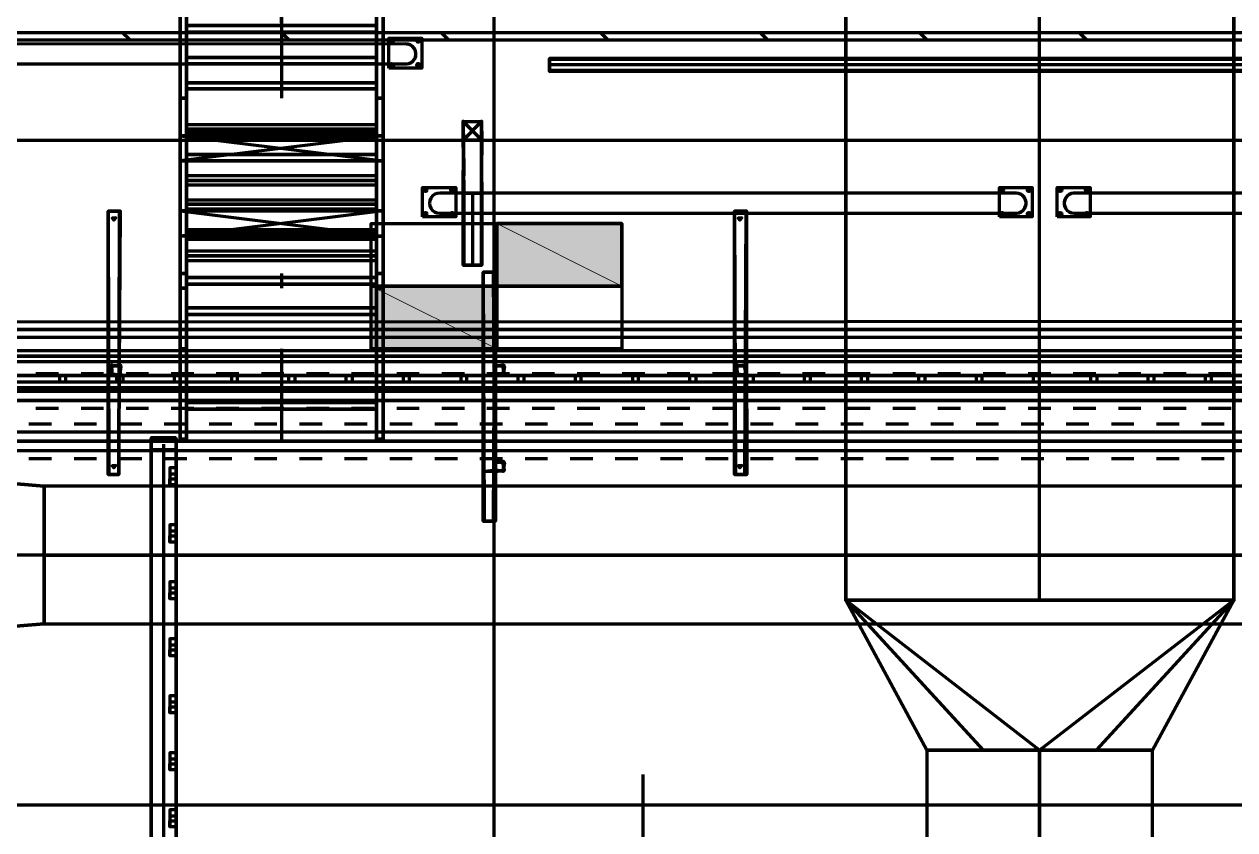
# Model space of a CAD drawing. Extents: x 0 to 1153, y 0 to 816.
# Drawn here: x 337.45 to 368.7, y 556.39 to 577.18 of the extents above; entities that cross this region are included whole.
import ezdxf

# ---------------------------------------------------------------- set-up
doc = ezdxf.new("R2010")
doc.units = 0
doc.header["$MEASUREMENT"] = 0
for name, color, linetype in [('Arch', 7, 'Continuous'), ('Electrical', 7, 'Continuous'), ('EQUIPMENTS', 7, 'Continuous'), ('Hatch', 7, 'Continuous'), ('HVAC', 7, 'Continuous'), ('PIPE', 7, 'Continuous')]:
    doc.layers.add(name, color=color, linetype=linetype)

msp = doc.modelspace()

# ---------------------------------------------------------------- hatches: boundary and pattern name
at = {"layer": 'Hatch', "linetype": 'Continuous', "lineweight": 211}
for points in [[(352.88, 572.04), (349.652, 572.04), (349.652, 570.42), (352.88, 570.42)], [(349.652, 570.42), (346.414, 570.42), (346.414, 568.801), (349.652, 568.801)]]:
    msp.add_hatch(color=5, dxfattribs=at).paths.add_polyline_path(points, flags=0)

# ---------------------------------------------------------------- linework, layer by layer
at = {"layer": 'Arch', "color": 11, "linetype": 'Continuous', "lineweight": 211}
for p, q in [((349.589, 361.77), (349.589, 717.391)), ((340.18, 576.781), (339.979, 576.972)), ((344.286, 576.781), (344.096, 576.972)), ((348.403, 576.781), (348.213, 576.972)), ((352.52, 576.781), (352.33, 576.972)), ((356.637, 576.781), (356.447, 576.972)), ((360.754, 576.781), (360.564, 576.972)), ((364.871, 576.781), (364.681, 576.972)), ((917.988, 574.178), (110.871, 574.178))]:
    msp.add_line(p, q, dxfattribs=at)
for points in [[(113.961, 576.972), (487.701, 576.972), (487.701, 638.81), (487.892, 638.81), (683.154, 638.81), (683.154, 638.609), (683.154, 383.254), (870.49, 383.254), (870.49, 383.053), (683.154, 383.053), (682.964, 383.064), (487.892, 383.064), (487.701, 383.064), (487.701, 454.3), (113.961, 454.3)], [(113.961, 576.781), (487.701, 576.781), (487.701, 454.501), (113.961, 454.501)]]:
    msp.add_lwpolyline(points, dxfattribs=at)
for points in [[(332.425, 576.157), (347.328, 576.157), (347.382, 576.168), (347.433, 576.189), (347.488, 576.229), (347.531, 576.284), (347.554, 576.335), (347.566, 576.389), (347.566, 576.443), (347.554, 576.497), (347.524, 576.56), (347.478, 576.612), (347.421, 576.649), (347.369, 576.668), (347.313, 576.665), (332.425, 576.674, 0.273475)], [(379.431, 572.823), (364.539, 572.822), (364.484, 572.812), (364.434, 572.791), (364.379, 572.75), (364.336, 572.696), (364.312, 572.645), (364.301, 572.591), (364.301, 572.536), (364.312, 572.483), (364.335, 572.431, 0.273541), (364.554, 572.304), (379.459, 572.305)]]:
    msp.add_lwpolyline(points, format="xyb", dxfattribs=at)
for points in [[(346.869, 576.051), (346.869, 576.823), (347.715, 576.823), (347.715, 576.051)], [(347.737, 572.209), (347.737, 572.971), (348.594, 572.971), (348.594, 572.209)], [(362.627, 572.209), (362.627, 572.971), (363.474, 572.971), (363.474, 572.209)], [(364.12, 572.209), (364.12, 572.971), (364.966, 572.971), (364.966, 572.209)]]:
    msp.add_lwpolyline(points, close=True, dxfattribs=at)
msp.add_lwpolyline([(347.952, 572.696, 0.273879), (347.952, 572.431, 0.273749), (348.17, 572.304), (363.076, 572.305), (363.13, 572.315), (363.181, 572.336), (363.236, 572.377), (363.279, 572.432), (363.302, 572.483), (363.314, 572.536), (363.314, 572.591), (363.302, 572.645), (363.272, 572.708), (363.226, 572.76), (363.169, 572.797), (363.117, 572.816), (363.061, 572.823), (348.184, 572.824, 0.27383)], format="xyb", close=True, dxfattribs=at)
for centre, radius in [((346.948, 576.755), 0.037), ((347.625, 576.755), 0.037), ((346.948, 576.13), 0.037), ((347.625, 576.13), 0.037), ((347.816, 572.902), 0.037), ((348.504, 572.902), 0.0371), ((362.696, 572.902), 0.037), ((363.384, 572.902), 0.037), ((364.199, 572.902), 0.037), ((364.887, 572.902), 0.037), ((347.816, 572.288), 0.037), ((348.504, 572.288), 0.0371), ((362.696, 572.288), 0.037), ((363.384, 572.288), 0.037), ((364.199, 572.288), 0.037), ((364.887, 572.288), 0.037)]:
    msp.add_circle(centre, radius, dxfattribs=at)
for centre, start, end in [((347.308, 576.416), 271.3182, 91.8038), ((363.056, 572.564), 271.3048, 91.8189), ((364.559, 572.564), 91.3023, 210.6018)]:
    msp.add_arc(centre, 0.259, start, end, dxfattribs=at)
at = {"layer": 'Electrical', "color": 5, "linetype": 'Continuous', "lineweight": 211}
for p, q in [((344.096, 570.749), (344.096, 570.368)), ((344.096, 568.801), (344.096, 566.473))]:
    msp.add_line(p, q, dxfattribs=at)
for points in [[(341.482, 573.659), (341.641, 573.659), (341.641, 574.305), (341.641, 575.278), (341.482, 575.278), (341.482, 584.465), (341.482, 575.278), (341.641, 575.278), (341.641, 584.465)], [(341.641, 584.465), (341.641, 575.278), (341.482, 575.278), (341.641, 575.278), (341.641, 572.368), (341.641, 571.712), (341.641, 571.881), (346.551, 571.881), (346.551, 571.712), (341.641, 571.712), (341.641, 571.881), (346.551, 571.881), (346.551, 571.712), (341.641, 571.712), (341.641, 569.775), (341.641, 568.801), (341.641, 572.368), (341.482, 572.368), (346.721, 572.368), (346.721, 571.712), (346.721, 572.368), (346.721, 575.278), (346.551, 575.278), (346.721, 575.278), (346.721, 584.465)], [(344.096, 577.215), (344.096, 584.465), (344.096, 575.278)], [(346.721, 584.465), (346.721, 575.278), (346.551, 575.278), (346.551, 584.465), (346.551, 575.278), (346.721, 575.278), (346.721, 574.305)], [(341.482, 574.305), (341.641, 574.305), (341.641, 573.659), (346.551, 573.659), (346.551, 573.818), (341.641, 573.818), (341.641, 573.659), (346.551, 573.659), (346.551, 573.818), (341.641, 573.818), (341.641, 573.659), (341.482, 573.659), (341.482, 574.305), (341.482, 573.659), (346.721, 573.659), (346.721, 574.305), (341.482, 573.659), (341.482, 574.305), (341.641, 574.305), (341.641, 571.712), (341.482, 571.712), (341.482, 572.368), (346.721, 571.712), (341.482, 571.712), (341.482, 568.801), (341.482, 569.775), (341.482, 572.368), (341.641, 572.368), (341.482, 572.368), (341.482, 574.305), (346.721, 574.305), (346.721, 571.712), (346.721, 569.775), (346.721, 568.801), (346.721, 572.368), (346.551, 572.368), (346.551, 569.775), (346.551, 568.801), (346.551, 571.712), (346.551, 575.278), (346.551, 574.305), (346.551, 571.712), (346.551, 570.749), (346.551, 573.659), (346.551, 576.241), (346.551, 577.215), (346.551, 574.305), (346.721, 574.305), (346.721, 570.749), (346.721, 571.712), (346.721, 573.659), (346.721, 577.215), (346.721, 576.241), (346.721, 574.305), (346.551, 574.305), (346.551, 572.368), (346.721, 572.368), (341.482, 571.712), (341.482, 575.278), (341.482, 574.305), (341.482, 571.712), (341.482, 570.749), (341.482, 573.659), (341.482, 576.241), (341.482, 577.215), (341.482, 574.305), (341.641, 574.305), (341.641, 570.749), (341.641, 571.712), (341.641, 573.659), (341.641, 577.215), (341.641, 576.241), (341.641, 574.305), (341.482, 574.305), (346.721, 573.659), (346.551, 573.659), (346.551, 574.305), (346.721, 574.305), (346.721, 573.659), (346.551, 573.659), (341.641, 573.659), (341.641, 573.818), (346.551, 573.818), (346.551, 573.659), (341.641, 573.659), (341.641, 573.818), (346.551, 573.818), (346.551, 573.659), (346.551, 574.305), (346.721, 574.305), (346.721, 573.659)], [(341.641, 576.982), (346.551, 576.982), (341.641, 576.982)], [(341.641, 575.511), (346.551, 575.511), (341.641, 575.511)], [(346.551, 574.59), (346.551, 574.474), (341.641, 574.474), (341.641, 574.357), (346.551, 574.357), (346.551, 574.474), (341.641, 574.474), (341.641, 574.59), (346.551, 574.59), (346.551, 574.357), (341.641, 574.357), (341.641, 574.22), (346.551, 574.22), (341.641, 574.22), (341.641, 574.357), (341.641, 574.59)], [(346.551, 574.389), (346.551, 574.22), (346.551, 574.389), (341.641, 574.389)], [(346.551, 574.305), (346.551, 574.305), (346.551, 574.305)], [(341.641, 573.818), (341.641, 573.818), (341.641, 573.818)], [(346.551, 573.818), (346.551, 573.818), (346.551, 573.818)], [(341.641, 573.659), (341.641, 573.659), (341.641, 573.659)], [(346.551, 573.267), (346.551, 573.151), (341.641, 573.151), (341.641, 573.035), (346.551, 573.035), (346.551, 573.267), (341.641, 573.267), (341.641, 573.035)], [(341.641, 573.267), (341.641, 573.151), (346.551, 573.151), (346.551, 573.035)], [(341.641, 572.421), (341.641, 572.537), (346.551, 572.537), (341.641, 572.537), (341.641, 572.421), (346.551, 572.421), (346.551, 572.537), (346.551, 572.643), (346.551, 572.421)], [(346.551, 572.643), (341.641, 572.643), (341.641, 572.537), (341.641, 572.643)], [(341.482, 571.712), (341.482, 572.368), (341.641, 572.368), (341.641, 571.712), (341.641, 571.881), (346.551, 571.881), (346.551, 571.712), (341.641, 571.712), (341.641, 571.881), (346.551, 571.881), (346.551, 571.712), (346.551, 572.368), (346.721, 572.368), (346.551, 572.368), (346.551, 571.712), (346.721, 571.712), (346.551, 571.712), (341.641, 571.712), (341.482, 571.712), (341.482, 572.368)], [(346.551, 572.368), (346.551, 572.368), (346.551, 572.368)], [(346.721, 571.712), (346.721, 572.368)], [(341.641, 571.881), (341.641, 571.881), (341.641, 571.881)], [(346.551, 571.881), (346.551, 571.881), (346.551, 571.881)], [(341.641, 571.712), (341.641, 571.712), (341.641, 571.712)], [(346.551, 571.32), (346.551, 571.204), (341.641, 571.204), (341.641, 571.087), (346.551, 571.087), (346.551, 571.32), (341.641, 571.32), (341.641, 571.087)], [(341.641, 571.32), (341.641, 571.204), (346.551, 571.204), (346.551, 571.087)], [(341.641, 570.473), (346.551, 570.473), (341.641, 570.473)], [(341.641, 567.245), (346.551, 567.245), (341.641, 567.245)]]:
    msp.add_lwpolyline(points, dxfattribs=at)
for points in [[(341.641, 577.152), (346.551, 577.152), (346.551, 576.982), (346.551, 577.152), (341.641, 577.152), (341.641, 576.982)], [(346.551, 576.326), (346.551, 576.157), (341.641, 576.157), (341.641, 576.326), (346.551, 576.326), (341.641, 576.326), (341.641, 576.157), (346.551, 576.157)], [(341.641, 575.67), (346.551, 575.67), (346.551, 575.511), (346.551, 575.67), (341.641, 575.67), (341.641, 575.511)], [(346.551, 571.638), (346.551, 571.796), (341.641, 571.796), (341.641, 571.638), (346.551, 571.638), (341.641, 571.638), (341.641, 571.796), (346.551, 571.796)], [(341.641, 570.749), (341.482, 570.749), (341.482, 570.368), (341.482, 570.749), (341.641, 570.749), (341.641, 570.368), (341.482, 570.368), (341.641, 570.368), (341.641, 570.749), (341.482, 570.749)], [(341.641, 570.643), (346.551, 570.643), (346.551, 570.473), (346.551, 570.643), (341.641, 570.643), (341.641, 570.473)], [(346.551, 570.749), (346.721, 570.749), (346.721, 570.368), (346.721, 570.749), (346.551, 570.749), (346.551, 570.368), (346.721, 570.368), (346.551, 570.368), (346.551, 570.749), (346.721, 570.749)], [(346.551, 569.69), (346.551, 569.86), (341.641, 569.86), (341.641, 569.69), (346.551, 569.69), (341.641, 569.69), (341.641, 569.86), (346.551, 569.86)], [(341.641, 568.801), (341.482, 568.801), (341.482, 566.473), (341.482, 568.801), (341.641, 568.801), (341.641, 566.473), (341.482, 566.473), (341.641, 566.473), (341.641, 568.801), (341.482, 568.801)], [(346.551, 568.801), (346.721, 568.801), (346.721, 566.473), (346.721, 568.801), (346.551, 568.801), (346.551, 566.473), (346.721, 566.473), (346.551, 566.473), (346.551, 568.801), (346.721, 568.801)], [(341.641, 567.415), (346.551, 567.415), (346.551, 567.245), (346.551, 567.415), (341.641, 567.415), (341.641, 567.245)]]:
    msp.add_lwpolyline(points, close=True, dxfattribs=at)
for p in [(341.482, 574.305), (341.641, 574.305), (346.551, 574.305), (346.721, 574.305), (341.641, 573.818), (341.641, 573.818), (346.551, 573.818), (341.482, 573.659), (341.641, 573.659), (341.641, 573.659), (341.641, 573.659), (346.551, 573.659), (346.551, 573.659), (346.721, 573.659), (341.482, 572.368), (341.482, 572.368), (346.551, 572.368), (346.551, 572.368), (341.641, 571.881), (346.551, 571.881), (346.551, 571.881), (341.641, 571.712), (341.641, 571.712), (341.641, 571.712), (346.551, 571.712), (346.721, 571.712), (346.721, 571.712)]:
    msp.add_point(p, dxfattribs=at)
at = {"layer": 'EQUIPMENTS', "color": 251, "linetype": 'Continuous', "lineweight": 211}
for p, q in [((353.42, 557.816), (353.42, 534.607)), ((645.329, 557.022), (113.961, 557.022))]:
    msp.add_line(p, q, dxfattribs=at)
at = {"layer": 'Hatch', "color": 5, "linetype": 'Continuous', "lineweight": 211}
for p, q in [((384.641, 576.136), (351.017, 576.136)), ((349.028, 572.823), (349.028, 570.96)), ((477.414, 567.796), (113.961, 567.796)), ((341.059, 527.262), (341.059, 566.346)), ((341.376, 565.446), (341.376, 565.732)), ((341.217, 565.573), (341.376, 565.573)), ((341.376, 565.288), (341.217, 565.288)), ((341.217, 564.102), (341.376, 564.102)), ((341.376, 563.975), (341.376, 564.261)), ((341.376, 563.816), (341.217, 563.816)), ((341.376, 562.504), (341.376, 562.79)), ((341.217, 562.631), (341.376, 562.631)), ((341.376, 562.345), (341.217, 562.345)), ((341.376, 561.033), (341.376, 561.319)), ((341.217, 561.16), (341.376, 561.16)), ((341.376, 560.874), (341.217, 560.874)), ((341.217, 559.689), (341.376, 559.689)), ((341.376, 559.562), (341.376, 559.848)), ((341.376, 559.403), (341.217, 559.403)), ((341.217, 558.218), (341.376, 558.218)), ((341.376, 558.091), (341.376, 558.377)), ((341.376, 557.932), (341.217, 557.932)), ((341.376, 556.62), (341.376, 556.906)), ((341.217, 556.747), (341.376, 556.747)), ((341.376, 556.461), (341.217, 556.461))]:
    msp.add_line(p, q, dxfattribs=at)
for points in [[(384.641, 576.273), (351.017, 576.273), (384.641, 576.294), (351.017, 576.294), (351.017, 575.966), (351.017, 576.294), (384.641, 576.294), (384.641, 575.966), (384.641, 575.966), (384.641, 575.987), (384.641, 575.966), (384.641, 576.294)], [(384.641, 575.966), (351.017, 575.966), (384.641, 575.987), (351.017, 575.987)], [(348.806, 572.823), (348.806, 570.96), (348.784, 572.823), (348.784, 570.96), (349.271, 570.96), (348.784, 570.96), (348.784, 572.823), (349.271, 572.823), (348.784, 572.823), (349.271, 572.823)], [(349.271, 572.823), (349.271, 570.96), (349.261, 572.823), (349.261, 570.96)], [(352.88, 568.801), (346.414, 568.801), (346.414, 572.04), (352.88, 572.04)], [(113.961, 568.113), (477.414, 568.113), (477.414, 567.468), (477.414, 568.113), (477.414, 567.468), (113.961, 567.468), (477.414, 567.468), (477.414, 568.113), (113.961, 568.113), (477.414, 568.113)], [(338.37, 567.955), (338.529, 567.955), (338.529, 568.113), (338.37, 568.113), (338.37, 567.955), (338.529, 567.955), (338.529, 568.113), (338.37, 568.113)], [(339.841, 567.955), (340.011, 567.955), (340.011, 568.113), (339.841, 568.113), (339.841, 567.955), (340.011, 567.955), (340.011, 568.113), (339.841, 568.113)], [(341.323, 567.955), (341.492, 567.955), (341.492, 568.113), (341.323, 568.113), (341.323, 567.955), (341.492, 567.955), (341.492, 568.113), (341.323, 568.113)], [(342.805, 567.955), (342.963, 567.955), (342.963, 568.113), (342.805, 568.113), (342.805, 567.955), (342.963, 567.955), (342.963, 568.113), (342.805, 568.113)], [(344.276, 567.955), (344.445, 567.955), (344.445, 568.113), (344.276, 568.113), (344.276, 567.955), (344.445, 567.955), (344.445, 568.113), (344.276, 568.113)], [(345.758, 567.955), (345.927, 567.955), (345.927, 568.113), (345.758, 568.113), (345.758, 567.955), (345.927, 567.955), (345.927, 568.113), (345.758, 568.113)], [(347.239, 567.955), (347.398, 567.955), (347.398, 568.113), (347.239, 568.113), (347.239, 567.955), (347.398, 567.955), (347.398, 568.113), (347.239, 568.113)], [(348.721, 567.955), (348.88, 567.955), (348.88, 568.113), (348.721, 568.113), (348.721, 567.955), (348.88, 567.955), (348.88, 568.113), (348.721, 568.113)], [(350.192, 567.955), (350.361, 567.955), (350.361, 568.113), (350.192, 568.113), (350.192, 567.955), (350.361, 567.955), (350.361, 568.113), (350.192, 568.113)], [(351.674, 567.955), (351.832, 567.955), (351.832, 568.113), (351.674, 568.113), (351.674, 567.955), (351.832, 567.955), (351.832, 568.113), (351.674, 568.113)], [(353.155, 567.955), (353.314, 567.955), (353.314, 568.113), (353.155, 568.113), (353.155, 567.955), (353.314, 567.955), (353.314, 568.113), (353.155, 568.113)], [(354.626, 567.955), (354.796, 567.955), (354.796, 568.113), (354.626, 568.113), (354.626, 567.955), (354.796, 567.955), (354.796, 568.113), (354.626, 568.113)], [(356.108, 567.955), (356.277, 567.955), (356.277, 568.113), (356.108, 568.113), (356.108, 567.955), (356.277, 567.955), (356.277, 568.113), (356.108, 568.113)], [(357.59, 567.955), (357.748, 567.955), (357.748, 568.113), (357.59, 568.113), (357.59, 567.955), (357.748, 567.955), (357.748, 568.113), (357.59, 568.113)], [(359.061, 567.955), (359.23, 567.955), (359.23, 568.113), (359.061, 568.113), (359.061, 567.955), (359.23, 567.955), (359.23, 568.113), (359.061, 568.113)], [(360.542, 567.955), (360.712, 567.955), (360.712, 568.113), (360.542, 568.113), (360.542, 567.955), (360.712, 567.955), (360.712, 568.113), (360.542, 568.113)], [(362.024, 567.955), (362.183, 567.955), (362.183, 568.113), (362.024, 568.113), (362.024, 567.955), (362.183, 567.955), (362.183, 568.113), (362.024, 568.113)], [(363.495, 567.955), (363.665, 567.955), (363.665, 568.113), (363.495, 568.113), (363.495, 567.955), (363.665, 567.955), (363.665, 568.113), (363.495, 568.113)], [(364.977, 567.955), (365.146, 567.955), (365.146, 568.113), (364.977, 568.113), (364.977, 567.955), (365.146, 567.955), (365.146, 568.113), (364.977, 568.113)], [(366.458, 567.955), (366.617, 567.955), (366.617, 568.113), (366.458, 568.113), (366.458, 567.955), (366.617, 567.955), (366.617, 568.113), (366.458, 568.113)], [(367.94, 567.955), (368.099, 567.955), (368.099, 568.113), (367.94, 568.113), (367.94, 567.955), (368.099, 567.955), (368.099, 568.113), (367.94, 568.113)], [(477.414, 567.468), (478.388, 567.468), (477.414, 567.468), (477.414, 567.637), (477.414, 567.468), (113.961, 567.468)], [(341.376, 566.505), (340.73, 566.505), (340.73, 527.42), (340.73, 566.484), (341.376, 566.484), (341.376, 566.484), (341.376, 527.42)], [(340.73, 566.177), (341.376, 566.177), (341.376, 566.198), (341.376, 527.103), (341.376, 566.198), (340.73, 566.198), (340.73, 566.198), (340.73, 527.103)]]:
    msp.add_lwpolyline(points, close=True, dxfattribs=at)
for points in [[(348.784, 574.675), (348.784, 574.188), (349.271, 574.188), (349.261, 574.675), (349.261, 574.199), (348.784, 574.188), (348.784, 574.675), (349.261, 574.675), (349.271, 574.188), (348.784, 574.188), (348.784, 574.675), (348.806, 573.405), (348.784, 574.188), (348.806, 572.823), (348.784, 574.675), (349.271, 574.188), (349.261, 573.405), (349.261, 574.675), (349.261, 572.823), (349.261, 574.199), (348.784, 574.188), (349.261, 574.675)], [(348.806, 574.199), (348.806, 574.199), (348.806, 574.199)], [(349.271, 574.188), (349.271, 574.188), (349.271, 574.188)], [(348.806, 573.405), (348.784, 572.823), (348.784, 573.405)], [(349.261, 573.405), (349.271, 572.823), (349.271, 573.405)], [(352.88, 570.42), (349.652, 570.42), (346.414, 570.42), (352.88, 570.42), (352.88, 572.04), (349.652, 572.04), (349.652, 568.801), (346.414, 568.801), (346.414, 570.42)], [(349.652, 568.801), (349.652, 570.42), (349.652, 572.04)], [(341.217, 565.732), (341.217, 565.573), (341.217, 565.288), (341.217, 565.446), (341.376, 565.446), (341.376, 565.288), (341.376, 565.573), (341.376, 565.732), (341.217, 565.732), (341.217, 565.446)], [(341.217, 564.261), (341.217, 564.102), (341.217, 563.816), (341.217, 563.975), (341.376, 563.975), (341.376, 563.816), (341.376, 564.102), (341.376, 564.261), (341.217, 564.261), (341.217, 563.975)], [(341.217, 562.79), (341.217, 562.631), (341.217, 562.345), (341.217, 562.504), (341.376, 562.504), (341.376, 562.345), (341.376, 562.631), (341.376, 562.79), (341.217, 562.79), (341.217, 562.504)], [(341.217, 561.319), (341.217, 561.16), (341.217, 560.874), (341.217, 561.033), (341.376, 561.033), (341.376, 560.874), (341.376, 561.16), (341.376, 561.319), (341.217, 561.319), (341.217, 561.033)], [(341.217, 559.848), (341.217, 559.689), (341.217, 559.403), (341.217, 559.562), (341.376, 559.562), (341.376, 559.403), (341.376, 559.689), (341.376, 559.848), (341.217, 559.848), (341.217, 559.562)], [(341.217, 558.377), (341.217, 558.218), (341.217, 557.932), (341.217, 558.091), (341.376, 558.091), (341.376, 557.932), (341.376, 558.218), (341.376, 558.377), (341.217, 558.377), (341.217, 558.091)], [(341.217, 556.906), (341.217, 556.747), (341.217, 556.461), (341.217, 556.62), (341.376, 556.62), (341.376, 556.461), (341.376, 556.747), (341.376, 556.906), (341.217, 556.906), (341.217, 556.62)]]:
    msp.add_lwpolyline(points, dxfattribs=at)
at = {"layer": 'Hatch', "color": 3, "linetype": 'Continuous', "lineweight": 211}
for points in [[(339.894, 565.563), (339.619, 565.563), (339.894, 565.563), (339.619, 565.563), (339.894, 565.563), (339.916, 572.357), (339.894, 565.563), (339.937, 572.357), (339.619, 572.357), (339.619, 565.563), (339.619, 572.357), (339.64, 565.563)], [(339.894, 572.357), (339.619, 572.357), (339.937, 572.357), (339.619, 572.357)], [(339.725, 572.172), (339.818, 572.187), (339.725, 572.172), (339.769, 572.125), (339.818, 572.187), (339.725, 572.172), (339.818, 572.187), (339.818, 572.187)], [(356.055, 565.563), (355.79, 565.563), (356.108, 565.563), (355.79, 565.563), (356.055, 565.563), (356.087, 572.357), (356.108, 565.563), (356.108, 572.357), (355.79, 572.357), (355.79, 565.563), (355.79, 572.357), (355.812, 565.563)], [(356.055, 572.357), (355.79, 572.357), (356.055, 572.357), (356.108, 572.357), (355.812, 572.357)], [(355.886, 572.172), (355.979, 572.187), (355.886, 572.172), (355.929, 572.125), (355.979, 572.187), (355.886, 572.172), (355.979, 572.187), (355.979, 572.187)], [(349.567, 564.356), (349.303, 564.356), (349.62, 564.356), (349.303, 564.356), (349.567, 564.356), (349.599, 570.78), (349.62, 564.356), (349.62, 570.78), (349.62, 565.637), (349.324, 565.637), (349.303, 570.78), (349.303, 565.637), (349.303, 570.78), (349.303, 564.356), (349.303, 570.78), (349.324, 564.356)], [(339.725, 565.78), (339.818, 565.795), (339.725, 565.78), (339.769, 565.732), (339.818, 565.795), (339.725, 565.78), (339.818, 565.795), (339.818, 565.795)], [(349.324, 565.637), (349.579, 565.665), (349.324, 565.637), (349.579, 565.665), (349.579, 565.665)], [(355.886, 565.78), (355.979, 565.795), (355.886, 565.78), (355.929, 565.732), (355.979, 565.795), (355.886, 565.78), (355.979, 565.795), (355.979, 565.795)]]:
    msp.add_lwpolyline(points, dxfattribs=at)
at = {"layer": 'Hatch', "color": 5, "linetype": 'Continuous', "lineweight": 0}
msp.add_lwpolyline([(352.88, 572.04), (349.652, 572.04), (352.88, 570.42), (349.652, 570.42), (346.414, 570.42), (349.652, 568.801), (346.414, 568.801), (346.414, 570.42), (349.652, 568.801), (349.652, 570.42), (349.652, 572.04), (352.88, 570.42)], close=True, dxfattribs=at)
at = {"layer": 'Hatch', "color": 3, "linetype": 'Continuous', "lineweight": 211}
for points in [[(349.567, 570.78), (349.324, 570.78), (349.62, 570.78), (349.303, 570.78), (349.599, 570.78), (349.324, 570.78), (349.567, 570.78), (349.62, 570.78), (349.303, 570.78), (349.599, 570.78), (349.599, 565.637)], [(339.704, 568.351), (339.716, 568.367), (339.718, 568.367), (339.683, 568.351), (339.69, 568.373), (339.711, 568.387), (339.717, 568.388), (339.704, 568.351), (339.707, 568.361), (339.716, 568.367), (339.718, 568.367), (339.683, 568.351), (339.69, 568.373), (339.72, 568.388)], [(339.91, 568.367), (339.925, 568.356), (339.926, 568.353), (339.91, 568.388), (339.932, 568.381), (339.946, 568.36), (339.947, 568.354), (339.91, 568.367), (339.92, 568.364), (339.925, 568.356), (339.926, 568.353), (339.91, 568.388), (339.932, 568.381), (339.946, 568.36), (339.947, 568.354), (339.704, 568.346), (339.725, 568.134), (339.926, 568.145), (339.947, 568.346), (339.916, 568.113), (339.693, 568.145), (339.725, 568.378), (339.926, 568.346), (339.916, 568.134), (339.704, 568.145), (339.725, 568.357), (339.916, 568.378), (339.693, 568.346), (339.725, 568.113), (339.947, 568.145)], [(349.599, 568.351), (349.61, 568.367), (349.614, 568.367), (349.578, 568.351), (349.585, 568.373), (349.606, 568.387), (349.612, 568.388), (349.599, 568.351), (349.602, 568.361), (349.61, 568.367), (349.614, 568.367), (349.578, 568.351), (349.585, 568.373), (349.615, 568.388)], [(349.806, 568.367), (349.821, 568.356), (349.821, 568.353), (349.806, 568.388), (349.827, 568.381), (349.842, 568.36), (349.843, 568.354), (349.806, 568.367), (349.815, 568.364), (349.821, 568.356), (349.821, 568.353), (349.806, 568.388), (349.827, 568.381), (349.842, 568.36), (349.843, 568.354), (349.61, 568.346), (349.62, 568.134), (349.832, 568.145), (349.853, 568.346), (349.811, 568.113), (349.589, 568.145), (349.62, 568.378), (349.832, 568.346), (349.811, 568.134), (349.61, 568.145), (349.62, 568.357), (349.811, 568.378), (349.589, 568.346), (349.62, 568.113), (349.853, 568.145)], [(355.843, 568.351), (355.855, 568.367), (355.858, 568.367), (355.822, 568.351), (355.829, 568.373), (355.85, 568.387), (355.856, 568.388), (355.843, 568.351), (355.846, 568.361), (355.855, 568.367), (355.858, 568.367), (355.822, 568.351), (355.829, 568.373), (355.859, 568.388)], [(356.05, 568.367), (356.065, 568.356), (356.066, 568.353), (356.05, 568.388), (356.072, 568.381), (356.085, 568.363), (356.087, 568.354), (356.05, 568.367), (356.059, 568.364), (356.065, 568.356), (356.066, 568.353), (356.05, 568.388), (356.072, 568.381), (356.085, 568.363), (356.087, 568.354), (355.843, 568.346), (355.865, 568.134), (356.076, 568.145), (356.087, 568.346), (356.055, 568.113), (355.833, 568.145), (355.865, 568.378), (356.076, 568.346), (356.055, 568.134), (355.843, 568.145), (355.865, 568.357), (356.055, 568.378), (355.833, 568.346), (355.865, 568.113), (356.087, 568.145)], [(339.72, 568.134), (339.705, 568.145), (339.704, 568.149), (339.72, 568.113), (339.698, 568.12), (339.685, 568.139), (339.683, 568.147), (339.72, 568.134), (339.71, 568.138), (339.705, 568.145), (339.704, 568.149), (339.72, 568.113), (339.698, 568.12), (339.683, 568.15)], [(339.926, 568.15), (339.914, 568.135), (339.912, 568.135), (339.947, 568.15), (339.94, 568.129), (339.919, 568.114), (339.913, 568.113), (339.926, 568.15), (339.923, 568.141), (339.914, 568.135), (339.912, 568.135), (339.947, 568.15), (339.94, 568.129), (339.91, 568.113)], [(349.615, 568.134), (349.6, 568.147), (349.599, 568.149), (349.615, 568.113), (349.593, 568.12), (349.58, 568.139), (349.578, 568.147), (349.615, 568.134), (349.606, 568.138), (349.6, 568.147), (349.599, 568.149), (349.615, 568.113), (349.593, 568.12), (349.578, 568.15)], [(349.822, 568.15), (349.809, 568.135), (349.807, 568.135), (349.843, 568.15), (349.835, 568.129), (349.815, 568.114), (349.809, 568.113), (349.822, 568.15), (349.818, 568.141), (349.809, 568.135), (349.807, 568.135), (349.843, 568.15), (349.835, 568.129), (349.806, 568.113)], [(355.859, 568.134), (355.844, 568.145), (355.843, 568.149), (355.859, 568.113), (355.837, 568.12), (355.824, 568.139), (355.822, 568.147), (355.859, 568.134), (355.85, 568.138), (355.844, 568.145), (355.843, 568.149), (355.859, 568.113), (355.837, 568.12), (355.822, 568.15)], [(356.066, 568.15), (356.054, 568.135), (356.051, 568.135), (356.087, 568.15), (356.08, 568.129), (356.059, 568.114), (356.053, 568.113), (356.066, 568.15), (356.063, 568.141), (356.054, 568.135), (356.051, 568.135), (356.087, 568.15), (356.08, 568.129), (356.05, 568.113)], [(349.599, 565.864), (349.611, 565.88), (349.614, 565.88), (349.578, 565.864), (349.585, 565.886), (349.606, 565.9), (349.612, 565.901), (349.599, 565.864), (349.602, 565.874), (349.611, 565.88), (349.614, 565.88), (349.578, 565.864), (349.585, 565.886), (349.615, 565.901)], [(349.806, 565.88), (349.821, 565.869), (349.821, 565.866), (349.806, 565.901), (349.827, 565.894), (349.842, 565.873), (349.843, 565.867), (349.806, 565.88), (349.815, 565.877), (349.821, 565.869), (349.821, 565.866), (349.806, 565.901), (349.827, 565.894), (349.842, 565.873), (349.843, 565.867), (349.811, 565.88), (349.61, 565.859), (349.62, 565.647), (349.832, 565.669), (349.853, 565.859), (349.811, 565.637), (349.589, 565.669), (349.62, 565.891), (349.832, 565.859), (349.811, 565.647), (349.61, 565.669), (349.62, 565.88), (349.811, 565.891), (349.589, 565.859), (349.62, 565.637), (349.853, 565.669)], [(349.822, 565.674), (349.809, 565.658), (349.807, 565.658), (349.843, 565.674), (349.835, 565.652), (349.817, 565.639), (349.809, 565.637), (349.822, 565.674), (349.818, 565.664), (349.809, 565.658), (349.807, 565.658), (349.843, 565.674), (349.835, 565.652), (349.806, 565.637)]]:
    msp.add_lwpolyline(points, close=True, dxfattribs=at)
at = {"layer": 'Hatch', "color": 5, "linetype": 'Continuous', "lineweight": 211}
for p in [(348.784, 574.675), (349.261, 574.675), (348.806, 574.199), (349.271, 574.188)]:
    msp.add_point(p, dxfattribs=at)
at = {"layer": 'HVAC', "color": 6, "linetype": 'Continuous', "lineweight": 211}
for p, q in [((363.665, 562.314), (363.665, 580.316)), ((337.968, 561.7), (337.968, 565.256))]:
    msp.add_line(p, q, dxfattribs=at)
for points in [[(362.215, 558.44), (358.659, 562.314), (358.659, 580.316), (368.681, 580.316), (358.659, 580.316), (358.659, 562.314), (360.754, 558.44), (360.754, 554.979)], [(358.659, 562.314), (360.754, 558.44), (366.575, 558.44), (368.681, 562.314), (366.575, 558.44), (368.681, 562.314), (358.659, 562.314), (360.754, 558.44), (366.575, 558.44), (368.681, 562.314), (368.681, 580.316), (368.681, 562.314), (366.575, 558.44), (360.754, 558.44), (358.659, 562.314), (360.754, 558.44), (363.665, 558.44), (358.659, 562.314), (368.681, 562.314), (358.659, 562.314), (368.681, 562.314), (358.659, 562.314), (360.754, 558.44), (366.575, 558.44), (360.754, 558.44), (366.575, 558.44), (363.665, 558.44), (360.754, 558.44)], [(334.084, 561.382), (334.084, 565.584), (337.968, 565.256), (337.968, 561.7), (334.084, 561.382), (334.084, 565.584), (334.084, 561.382), (337.968, 561.7), (337.968, 565.256), (334.084, 565.584)], [(446.215, 564.938), (446.215, 562.028), (446.215, 564.938), (391.118, 564.938), (387.234, 565.256), (337.968, 565.256), (337.968, 561.7), (387.234, 561.7), (391.118, 562.028), (446.215, 562.028)], [(337.968, 563.478), (387.234, 563.478), (337.968, 563.478), (334.084, 563.478), (324.21, 563.478), (334.084, 563.478)], [(363.665, 554.979), (363.665, 558.44), (368.681, 562.314), (365.125, 558.44)], [(368.681, 562.314), (366.575, 558.44)]]:
    msp.add_lwpolyline(points, dxfattribs=at)
msp.add_lwpolyline([(366.575, 554.979), (366.575, 558.44), (363.665, 558.44), (363.665, 554.979, 0.198919)], format="xyb", dxfattribs=at)
for p in [(358.659, 562.314), (358.659, 562.314), (368.681, 562.314), (368.681, 562.314)]:
    msp.add_point(p, dxfattribs=at)
at = {"layer": 'PIPE', "color": 152, "linetype": 'Continuous', "lineweight": 211}
for p, q in [((338.339, 568.156), (337.757, 568.156)), ((339.503, 568.156), (338.921, 568.156)), ((340.667, 568.156), (340.085, 568.156)), ((341.831, 568.156), (341.249, 568.156)), ((342.995, 568.156), (342.413, 568.156)), ((344.159, 568.156), (343.577, 568.156)), ((345.324, 568.156), (344.742, 568.156)), ((346.488, 568.156), (345.906, 568.156)), ((347.652, 568.156), (347.07, 568.156)), ((348.816, 568.156), (348.234, 568.156)), ((349.98, 568.156), (349.398, 568.156)), ((351.144, 568.156), (350.562, 568.156)), ((352.309, 568.156), (351.727, 568.156)), ((353.473, 568.156), (352.891, 568.156)), ((354.637, 568.156), (354.055, 568.156)), ((355.801, 568.156), (355.219, 568.156)), ((356.965, 568.156), (356.383, 568.156)), ((358.129, 568.156), (357.547, 568.156)), ((359.294, 568.156), (358.712, 568.156)), ((360.458, 568.156), (359.876, 568.156)), ((361.622, 568.156), (361.04, 568.156)), ((362.786, 568.156), (362.204, 568.156)), ((363.95, 568.156), (363.368, 568.156)), ((365.114, 568.156), (364.532, 568.156)), ((366.279, 568.156), (365.697, 568.156)), ((367.443, 568.156), (366.861, 568.156)), ((368.607, 568.156), (368.025, 568.156)), ((337.757, 567.267), (338.339, 567.267)), ((338.921, 567.267), (339.503, 567.267)), ((340.085, 567.267), (340.667, 567.267)), ((341.249, 567.267), (341.831, 567.267)), ((342.413, 567.267), (342.995, 567.267)), ((343.577, 567.267), (344.159, 567.267)), ((344.742, 567.267), (345.324, 567.267)), ((345.906, 567.267), (346.488, 567.267)), ((347.07, 567.267), (347.652, 567.267)), ((348.234, 567.267), (348.816, 567.267)), ((349.398, 567.267), (349.98, 567.267)), ((350.562, 567.267), (351.144, 567.267)), ((351.727, 567.267), (352.309, 567.267)), ((352.891, 567.267), (353.473, 567.267)), ((354.055, 567.267), (354.637, 567.267)), ((355.219, 567.267), (355.801, 567.267)), ((356.383, 567.267), (356.965, 567.267)), ((357.547, 567.267), (358.129, 567.267)), ((358.712, 567.267), (359.294, 567.267)), ((359.876, 567.267), (360.458, 567.267)), ((361.04, 567.267), (361.622, 567.267)), ((362.204, 567.267), (362.786, 567.267)), ((363.368, 567.267), (363.95, 567.267)), ((364.532, 567.267), (365.114, 567.267)), ((365.697, 567.267), (366.279, 567.267)), ((366.861, 567.267), (367.443, 567.267)), ((368.025, 567.267), (368.607, 567.267))]:
    msp.add_line(p, q, dxfattribs=at)
at = {"layer": 'PIPE', "color": 171, "linetype": 'Continuous', "lineweight": 211}
for p, q in [((338.159, 566.854), (337.577, 566.854)), ((339.323, 566.854), (338.741, 566.854)), ((340.487, 566.854), (339.905, 566.854)), ((341.651, 566.854), (341.069, 566.854)), ((342.815, 566.854), (342.233, 566.854)), ((343.979, 566.854), (343.397, 566.854)), ((345.144, 566.854), (344.562, 566.854)), ((346.308, 566.854), (345.726, 566.854)), ((347.472, 566.854), (346.89, 566.854)), ((348.636, 566.854), (348.054, 566.854)), ((349.8, 566.854), (349.218, 566.854)), ((350.965, 566.854), (350.382, 566.854)), ((352.129, 566.854), (351.547, 566.854)), ((353.293, 566.854), (352.711, 566.854)), ((354.457, 566.854), (353.875, 566.854)), ((355.621, 566.854), (355.039, 566.854)), ((356.785, 566.854), (356.203, 566.854)), ((357.949, 566.854), (357.367, 566.854)), ((359.114, 566.854), (358.532, 566.854)), ((360.278, 566.854), (359.696, 566.854)), ((361.442, 566.854), (360.86, 566.854)), ((362.606, 566.854), (362.024, 566.854)), ((363.77, 566.854), (363.188, 566.854)), ((364.935, 566.854), (364.352, 566.854)), ((366.099, 566.854), (365.517, 566.854)), ((367.263, 566.854), (366.681, 566.854)), ((368.427, 566.854), (367.845, 566.854)), ((337.577, 565.975), (338.159, 565.975)), ((338.741, 565.975), (339.323, 565.975)), ((339.905, 565.975), (340.487, 565.975)), ((341.069, 565.975), (341.651, 565.975)), ((342.233, 565.975), (342.815, 565.975)), ((343.397, 565.975), (343.979, 565.975)), ((344.562, 565.975), (345.144, 565.975)), ((345.726, 565.975), (346.308, 565.975)), ((346.89, 565.975), (347.472, 565.975)), ((348.054, 565.975), (348.636, 565.975)), ((349.218, 565.975), (349.8, 565.975)), ((350.382, 565.975), (350.965, 565.975)), ((351.547, 565.975), (352.129, 565.975)), ((352.711, 565.975), (353.293, 565.975)), ((353.875, 565.975), (354.457, 565.975)), ((355.039, 565.975), (355.621, 565.975)), ((356.203, 565.975), (356.785, 565.975)), ((357.367, 565.975), (357.949, 565.975)), ((358.532, 565.975), (359.114, 565.975)), ((359.696, 565.975), (360.278, 565.975)), ((360.86, 565.975), (361.442, 565.975)), ((362.024, 565.975), (362.606, 565.975)), ((363.188, 565.975), (363.77, 565.975)), ((364.352, 565.975), (364.935, 565.975)), ((365.517, 565.975), (366.099, 565.975)), ((366.681, 565.975), (367.263, 565.975)), ((367.845, 565.975), (368.427, 565.975))]:
    msp.add_line(p, q, dxfattribs=at)
at = {"layer": 'PIPE', "color": 3, "linetype": 'Continuous', "lineweight": 211}
msp.add_lwpolyline([(113.961, 569.489), (480.96, 569.521), (481.076, 569.489), (481.452, 569.5, -0.414281), (481.648, 569.304, 0.414281), (481.405, 569.494), (481.349, 569.47), (481.294, 569.42), (481.266, 569.366), (481.256, 569.304, 0.414185), (481.457, 569.098), (481.076, 569.076), (480.96, 569.098), (113.961, 569.098)], format="xyb", dxfattribs=at)
for points in [[(481.457, 568.791), (481.457, 566.663), (481.457, 568.791), (481.457, 569.299), (480.96, 569.299), (113.961, 569.299), (480.96, 569.299)], [(113.961, 568.473), (480.504, 568.473), (480.504, 568.748), (480.61, 568.78), (480.504, 568.748), (113.961, 568.748)], [(113.961, 568.611), (480.504, 568.611), (113.961, 568.611)]]:
    msp.add_lwpolyline(points, dxfattribs=at)
at = {"layer": 'PIPE', "color": 142, "linetype": 'Continuous', "lineweight": 211}
msp.add_lwpolyline([(113.961, 567.478), (480.653, 567.478), (480.653, 567.944), (113.961, 567.944)], dxfattribs=at)
at = {"layer": 'PIPE', "color": 162, "linetype": 'Continuous', "lineweight": 211}
msp.add_lwpolyline([(113.961, 567.711), (480.653, 567.711), (113.961, 567.711)], dxfattribs=at)
at = {"layer": 'PIPE', "color": 161, "linetype": 'Continuous', "lineweight": 211}
msp.add_lwpolyline([(113.961, 566.177), (479.118, 566.177), (479.118, 566.653), (113.961, 566.653)], dxfattribs=at)
at = {"layer": 'PIPE', "color": 181, "linetype": 'Continuous', "lineweight": 211}
msp.add_lwpolyline([(113.961, 566.42), (479.118, 566.42), (113.961, 566.42)], dxfattribs=at)

doc.saveas('drawing.dxf')
